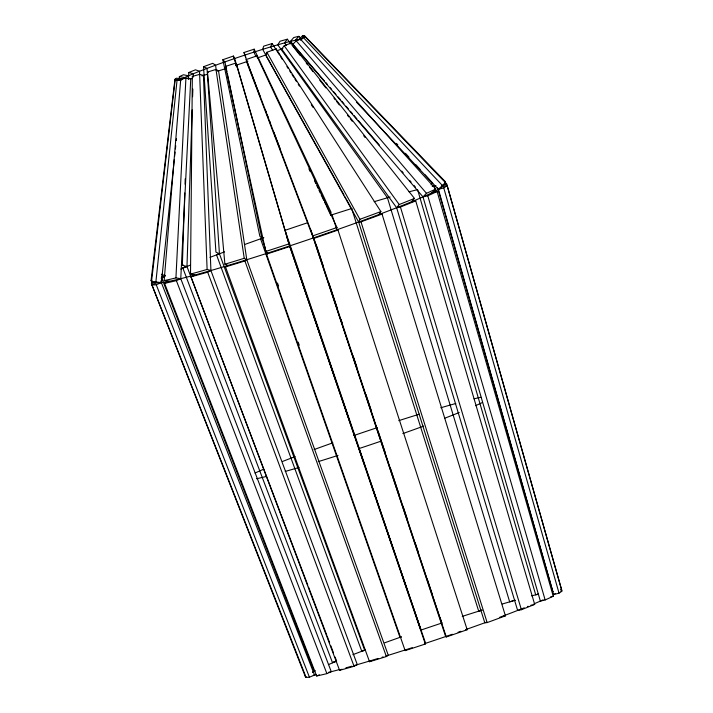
<?xml version="1.0" encoding="UTF-8"?>
<svg xmlns="http://www.w3.org/2000/svg" width="713" height="713" viewBox="0 0 713 713"><rect width="100%" height="100%" fill="white"/><g stroke="black" fill="none" stroke-linecap="round" stroke-linejoin="round"><path stroke-width="1.07" d="M190.514 274.095L192.341 76.407A68.573 3.708 -18.6 0 0 199.64 74.357L203.446 75.426L210.914 270.521L357.302 664.632L354.049 666.272A135.702 7.335 -18.6 0 1 339.593 670.327L191.004 276.822L194.863 275.013L190.514 274.095A155.764 8.422 -18.6 0 0 207.109 269.452L210.914 270.521L207.661 272.161A156.307 8.449 -18.6 0 1 191.004 276.822M280.512 513.155L186.975 266.484L182.35 265.281L184.747 192.991M185.041 184.23L185.22 178.758M188.526 79.09L188.74 72.521A68.573 3.708 -18.6 0 1 195.451 69.829L199.569 71.238L199.604 74.464M192.162 109.873L186.975 266.484L182.813 267.972L332.481 662.635L336.634 661.156L335.074 657.038M192.599 96.727L192.858 89.063M193.259 77.013L193.366 73.724L188.74 72.521M164.168 280.574A155.764 8.422 -18.6 0 0 175.933 277.892L185.915 78.073L190.754 78.858L180.763 278.676L331.278 671.682L326.884 673.625A135.702 7.335 -18.6 0 1 316.634 675.969L164.56 283.319L169.391 281.27L164.168 280.574L180.737 79.25A68.573 3.708 -18.6 0 0 185.915 78.073M188.25 79.134L188.482 75.801L183.455 74.767A68.573 3.708 -18.6 0 0 179.364 76.647L179.177 78.715M248.454 65.667L243.998 52.504A68.573 3.708 -18.6 0 1 254.202 49.17L253.899 52.129L256.083 56.764M337.097 230.424L332.026 214.738L330.743 215.192L331.046 212.224L254.202 49.17M177.091 79.874A68.573 3.708 -18.6 0 1 175.148 79.883L151.468 282.009A155.764 8.422 -18.6 0 0 155.88 281.974L177.091 79.874L180.87 80.319M160.746 281.011L314.54 675.086L309.415 677.19A135.702 7.335 -18.6 0 1 305.574 677.216L151.824 284.763A156.307 8.449 -18.6 0 0 156.245 284.728L161.37 282.624L174.302 159.471M174.632 156.316L175.068 152.101M175.407 148.946L175.737 145.791M176.289 140.523L176.512 138.42M152.11 280.833L151.049 280.699L174.961 79.312A68.573 3.708 -18.6 0 1 176.441 78.198L181.984 78.983M256.653 56.648L256.814 55.881A68.573 3.708 -18.6 0 1 246.252 59.535L246.546 61.719L313.292 237.973L445.67 636.549L446.293 636.95A135.702 7.335 -18.6 0 0 467.184 629.713L337.971 230.041L336.474 229.942L336.973 227.483L256.814 55.881M425.34 643.999L289.781 246.502L236.761 65.017L235.664 63.1A68.573 3.708 -18.6 0 1 225.46 66.434L265.762 251.457L267.625 253.124L266.519 254.104L405.144 650.604A135.702 7.335 -18.6 0 0 425.34 643.999L425.599 643.295L288.943 243.882L234.666 58.511L233.409 56.06A68.573 3.708 -18.6 0 0 222.848 59.723L259.835 236.199L261.885 238.374L265.521 248.748M266.903 52.281L265.646 55.008L358.648 222.019L484.813 622.779L487.157 622.583A135.702 7.335 -18.6 0 0 505.428 615.836L382.034 214.052L378.924 214.533L380.876 211.547L276.136 48.867A68.573 3.708 -18.6 0 1 266.903 52.281L359.905 219.292L358.648 222.019L360.983 221.823A156.307 8.449 -18.6 0 0 382.034 214.052M279.558 55.07L272.188 43.555L270.539 46.942L272.803 50.48M387.872 197.127L387.453 197.795L509.679 601.861L513.11 600.747M275.655 49.616L276.136 48.867M290.708 43.475L287.33 39.197L284.532 42.914L286.564 45.472M284.211 45.775L281.653 48.992L396.651 207.741L517.62 610.444L521.399 609.713A135.702 7.335 -18.6 0 0 534.679 604.383L415.724 200.87L411.392 201.832L414.449 198.41L290.922 43.083A68.573 3.708 -18.6 0 1 284.211 45.775L399.209 204.524L396.651 207.741L400.43 207.002A156.307 8.449 -18.6 0 0 415.724 200.87M290.155 43.939L290.922 43.083M295.262 40.276L298.925 36.354L300.316 37.878M431.035 184.827L432.639 183.116L424.975 174.703M292.74 44.429L296.207 40.837A68.573 3.708 -18.6 0 0 300.298 38.957L435.759 189.025L431.989 192.76L437.105 191.458L553.243 596.211A135.702 7.335 -18.6 0 1 545.142 599.945L540.365 601.095L422.996 196.904L292.74 44.429A63.412 3.431 -18.6 0 0 293.275 44.188M435.759 189.025A155.764 8.422 -18.6 0 1 426.454 193.312L422.996 196.904L427.773 195.754A156.307 8.449 -18.6 0 0 437.105 191.458M298.631 39.705L302.57 35.73A68.573 3.708 -18.6 0 1 304.513 35.721L445.331 181.681L444.564 182.421M299.594 39.652L300.298 38.957M300.431 39.696L304.513 35.721M300.485 40.044L303.221 37.406A68.573 3.708 -18.6 0 0 304.701 36.292L445.75 182.983L441.65 186.913L447.131 185.389L561.951 590.952A135.702 7.335 -18.6 0 1 559.028 593.145L553.671 594.571L438.415 189.355L356.5 102.191M445.75 182.983A155.764 8.422 -18.6 0 1 442.408 185.505L438.415 189.355L443.771 187.92A156.307 8.449 -18.6 0 0 447.131 185.389M301.367 39.491L301.884 38.992M302.134 38.752L304.701 36.292M405.144 650.604L405.902 649.926M225.504 266.894A156.307 8.449 -18.6 0 0 244.907 260.949L246.796 259.719L218.552 70.881L215.986 69.437A68.573 3.708 -18.6 0 1 207.474 72.049L224.898 264.211L228.107 265.45L225.504 266.894L369.539 661.709A135.702 7.335 -18.6 0 0 386.384 656.548L388.282 655.318L246.796 259.719L244.229 258.284A155.764 8.422 -18.6 0 1 224.898 264.211M369.539 661.709L370.19 661.343M370.35 661.254L371.491 660.621M339.593 670.327L340.556 669.872M341.277 669.534L341.999 669.195M164.56 283.319A156.307 8.449 -18.6 0 0 176.369 280.628L180.763 278.676L175.933 277.892M316.634 675.969L317.543 675.585M318.444 675.193L319.353 674.81M441.712 623.064L408.469 524.073M151.824 284.763L157.118 282.66L151.468 282.009M305.574 677.216L306.572 676.824M305.538 675.951L151.406 283.453L155.051 282.036M312.659 672.172L313.31 671.922M314.843 670.47L313.916 670.808L161.432 277.384L165.14 276.011M216.502 254.791L219.435 253.783L207.028 68.377L203.526 66.737L215.923 252.135L219.435 253.783L364.655 650.185L361.732 651.192L216.502 254.791A156.307 8.449 -18.6 0 1 219.007 253.846M351.696 208.553L478.708 611.184L480.125 610.702M480.259 610.658L480.776 610.48A135.702 7.335 -18.6 0 1 481.89 610.132M388.095 197.59L387.453 197.795L277.776 44.803L280.022 41.247A68.573 3.708 -18.6 0 1 287.33 39.197M401.054 636.967L399.975 637.315L260.566 238.793L261.885 238.374L234.363 107.012M538.556 593.929L535.704 594.82L417.595 189.631M432.417 185.995L433.976 185.523L435.795 191.859M437.595 187.795L552.771 591.309M442.274 185.353L446.712 184.079L460.776 233.739M560.899 590.007L561.586 589.811L461.07 234.8M560.917 591.237L561.951 590.952M421.035 630.025L285.432 231.377M550.686 596.861L553.243 596.211M530.891 605.221L531.969 604.989M533.057 604.749L534.679 604.383M503.681 616.103L505.428 615.836M465.963 629.632L467.184 629.713M175.148 79.883L177.974 80.213M179.382 80.373L180.79 80.542M155.88 281.974L161.37 282.624M174.961 79.312L180.621 80.008M180.737 79.25L182.697 79.517M179.364 76.647L184.694 77.548M161.379 274.71L165.042 275.325M192.341 76.407L193.428 76.63M207.474 72.049L208.276 72.361M446.293 636.95L313.916 238.383L246.252 59.535M225.46 66.434L226.395 67.272M302.57 35.73L304.014 37.254M222.848 59.723L224.907 61.888L227.01 71.915M303.221 37.406L442.408 185.505M396.428 143.366L397.818 144.891M405.483 153.304L408.959 157.127M415.929 164.765L420.109 169.355M324.415 80.961L290.467 41.372L293.747 37.531A68.573 3.708 -18.6 0 1 298.925 36.354M325.868 82.646L327.312 84.33M330.199 87.699L331.643 89.383M333.809 91.915L335.975 94.446M338.14 96.968L340.306 99.499M341.759 101.184L343.924 103.706M346.09 106.237L348.256 108.759M350.422 111.29L352.587 113.822M354.031 115.506L356.919 118.875M358.372 120.559L361.259 123.928M361.981 124.766L379.316 144.989M401.704 171.102L403.148 172.787M409.654 180.371L411.098 182.056M413.986 185.425L415.429 187.109M296.207 40.837L426.454 193.312M292.054 45.177L294.086 47.744M294.763 48.6L300.173 55.436M306.251 63.127L307.606 64.83M309.629 67.396L313.016 71.665M319.772 80.213L325.859 87.904M333.969 98.153L335.315 99.865M336.67 101.576L339.37 104.989M347.481 115.248L348.835 116.959M350.19 118.661L352.213 121.228M363.71 135.755L365.056 137.466M280.69 56.844L282.393 59.5M286.92 66.585L288.052 68.359M289.754 71.015L290.886 72.788M292.018 74.562L293.72 77.218M294.852 78.991L296.555 81.647M298.257 84.303L299.389 86.077M311.287 104.686L312.989 107.342M301.055 118.117L262.669 49.349L263.676 46.167A68.573 3.708 -18.6 0 1 272.188 43.555M301.554 119.018L312.668 138.928M313.176 139.828L318.23 148.874M318.729 149.783L328.836 167.876M329.335 168.785L340.449 188.687M340.957 189.596L343.987 195.023M344.994 196.833L346.01 198.642M346.509 199.542L351.054 207.688M284.835 229.88L284.852 230.397A150.612 8.146 -18.6 0 1 307.312 222.848M308.907 168.865L310.217 171.646M314.585 180.915L315.895 183.687M316.768 185.54L318.078 188.321M318.952 190.175L320.262 192.956M321.135 194.809L323.755 200.371M324.629 202.216L325.939 204.996M326.376 205.923L330.743 215.192M156.245 284.728L309.415 677.19M176.369 280.628L326.884 673.625M243.998 52.504L245.807 57.254M248.819 66.621L252.081 75.177M252.447 76.131L256.439 86.585M256.796 87.53L260.067 96.086M265.147 109.392L266.234 112.244M267.322 115.096L268.409 117.948M269.496 120.8L270.584 123.652M273.854 132.208L276.394 138.866M276.76 139.81L280.022 148.366M280.904 514.18L307.793 585.097M308.577 587.155L317.543 610.791M317.927 611.816L326.893 635.461M327.285 636.486L329.62 642.654M330.787 645.737L333.515 652.93M207.661 272.161L354.049 666.272M244.907 260.949L386.384 656.548M266.243 250.824L267.33 253.935M277.5 282.999L278.587 286.109M298.194 342.151L299.282 345.261M287.107 237.741L291.011 249.194M293.498 256.475L301.661 280.414M302.009 281.448L310.173 305.387M310.529 306.43L318.684 330.36M319.041 331.402L327.205 355.341M327.561 356.375L335.716 380.314M336.073 381.357L344.236 405.287M344.584 406.33L352.391 429.226M352.748 430.269L354.521 435.465M359.138 448.994L360.912 454.199M361.259 455.242L365.163 466.685M367.65 473.976L369.423 479.181M369.78 480.214L375.813 497.906M376.874 501.034L377.935 504.153M378.291 505.196L386.455 529.126M386.811 530.169L394.966 554.108M395.323 555.142L403.487 579.081M403.834 580.124L411.998 604.054M412.355 605.096L420.51 629.035M316.037 244.247L317.08 247.384M317.428 248.427L323.31 266.163M328.862 282.856L333.363 296.421M333.711 297.464L337.525 308.943M340.983 319.379L342.026 322.508M353.113 355.903L356.928 367.373M365.938 394.503L366.972 397.64M367.32 398.683L371.134 410.162M378.059 431.026L383.255 446.677M383.603 447.719L385.341 452.942M390.189 467.55L391.918 472.764M392.266 473.806L399.547 495.722M403.014 506.159L407.515 519.724M415.135 542.673L416.873 547.896M417.221 548.939L418.255 552.067M427.265 579.197L432.461 594.847M440.09 617.806L441.819 623.019M310.752 229.818L349.557 346.687M349.905 347.73L374.512 421.811M374.851 422.854L408.121 523.03M360.983 221.823L487.157 622.583M400.43 207.002L521.399 609.713M233.409 56.06L235.13 61.924M235.7 63.876L236.556 66.799M427.773 195.754L545.142 599.945M443.771 187.92L559.028 593.145M227.429 73.92L234.149 106.014M215.986 69.437L244.229 258.284M216.262 70.373L215.576 65.222L212.759 63.323A68.573 3.708 -18.6 0 0 203.526 66.737M199.64 74.357L207.109 269.452M482.362 402.533A129.998 7.032 -18.6 0 1 475.589 405.661M459.243 412.524A129.998 7.032 -18.6 0 1 444.6 418.264M423.611 426.116A129.998 7.032 -18.6 0 1 402.863 433.566M380.84 441.222A129.998 7.032 -18.6 0 1 359.361 448.45M338.033 455.402A129.998 7.032 -18.6 0 1 318.274 461.623M299.032 467.443A129.998 7.032 -18.6 0 1 285.191 471.436M266.635 476.382A129.998 7.032 -18.6 0 1 256.502 478.735M255.031 473.067A129.998 7.032 -18.6 0 1 263.703 469.172M282.589 461.445A129.998 7.032 -18.6 0 1 295.102 456.623M314.059 449.573A129.998 7.032 -18.6 0 1 332.837 442.835M353.889 435.518A129.998 7.032 -18.6 0 1 377.311 427.64M398.736 420.661A129.998 7.032 -18.6 0 1 419.431 414.164M440.777 407.765A129.998 7.032 -18.6 0 1 455.803 403.505M474.047 398.817A129.998 7.032 -18.6 0 1 481.008 397.31M282.892 48.502A63.412 3.431 -18.6 0 1 277.321 50.668M266.751 54.607A63.412 3.431 -18.6 0 1 257.348 57.976M247.892 61.265A63.412 3.431 -18.6 0 1 235.566 65.409M226.582 68.341A63.412 3.431 -18.6 0 1 217.545 71.193M207.037 74.375A63.412 3.431 -18.6 0 1 201.904 75.872M191.735 78.617A63.412 3.431 -18.6 0 1 190.077 79.027M180.576 80.435A63.412 3.431 -18.6 0 1 180.763 79.856M181.209 79.491A63.412 3.431 -18.6 0 1 238.213 57.307A63.412 3.431 -18.6 0 1 299.095 39.661M441.766 185.897A150.612 8.146 -18.6 0 1 301.234 242.055A150.612 8.146 -18.6 0 1 156.45 281.849M161.191 278.239A150.612 8.146 -18.6 0 1 164.712 276.377M180.754 269.086A150.612 8.146 -18.6 0 1 190.424 265.076M209.987 257.366A150.612 8.146 -18.6 0 1 224.577 251.858M244.532 244.55A150.612 8.146 -18.6 0 1 263.855 237.679M330.511 215.264A150.612 8.146 -18.6 0 1 351.91 208.481M374.147 201.699A150.612 8.146 -18.6 0 1 390.136 197.029M409.048 191.815A150.612 8.146 -18.6 0 1 417.212 189.729M432.212 186.414A150.612 8.146 -18.6 0 1 436.062 185.799M414.449 198.41A155.764 8.422 -18.6 0 1 399.209 204.524M380.876 211.547A155.764 8.422 -18.6 0 1 359.905 219.292M336.973 227.483A155.764 8.422 -18.6 0 1 312.998 235.789M288.943 243.882A155.764 8.422 -18.6 0 1 265.762 251.457M151.049 280.699A155.764 8.422 -18.6 0 1 151.548 280.173M161.557 274.407A155.764 8.422 -18.6 0 1 162.074 274.157M182.35 265.281A155.764 8.422 -18.6 0 1 183.214 264.924M431.998 183.241A155.764 8.422 -18.6 0 1 432.639 183.116M444.609 181.557A155.764 8.422 -18.6 0 1 445.331 181.681M555.275 593.528A129.998 7.032 -18.6 0 1 553.315 594.785M543.039 599.9A129.998 7.032 -18.6 0 1 534.046 603.804M528.128 606.255A129.998 7.032 -18.6 0 1 527.362 606.567M524.251 607.824A129.998 7.032 -18.6 0 1 499.751 617.271M486.293 622.235A129.998 7.032 -18.6 0 1 465.678 629.606M460.937 631.272A129.998 7.032 -18.6 0 1 458.076 632.271M452.3 634.267A129.998 7.032 -18.6 0 1 424.378 643.705M412.248 647.68A129.998 7.032 -18.6 0 1 385.938 656.04M383.122 656.914A129.998 7.032 -18.6 0 1 382.097 657.226M378.059 658.464A129.998 7.032 -18.6 0 1 354.557 665.425M351.883 666.183A129.998 7.032 -18.6 0 1 345.894 667.849M338.666 669.792A129.998 7.032 -18.6 0 1 328.426 672.368M316.207 674.863A129.998 7.032 -18.6 0 1 313.31 675.202M312.552 672.395A129.998 7.032 -18.6 0 1 315.164 670.871M328.417 664.623A129.998 7.032 -18.6 0 1 336.438 661.236M352.882 654.677A129.998 7.032 -18.6 0 1 365.386 649.917M384.699 642.805A129.998 7.032 -18.6 0 1 401.303 636.887A135.702 7.335 -18.6 0 0 399.975 637.315M421.472 629.9A129.998 7.032 -18.6 0 1 441.98 623.002M462.247 616.389A129.998 7.032 -18.6 0 1 482.05 610.141M502.309 604.009A129.998 7.032 -18.6 0 1 515.223 600.284M531.604 595.854A129.998 7.032 -18.6 0 1 538.556 594.134M552.441 591.407A129.998 7.032 -18.6 0 1 553.083 591.344M337.971 230.041A156.307 8.449 -18.6 0 1 313.916 238.383M289.781 246.502A156.307 8.449 -18.6 0 1 266.519 254.104M151.406 283.453A156.307 8.449 -18.6 0 1 153.09 282M161.432 277.384A156.307 8.449 -18.6 0 1 165.229 275.583M182.813 267.972A156.307 8.449 -18.6 0 1 186.334 266.528M260.566 238.793A156.307 8.449 -18.6 0 1 262.045 238.276M330.609 215.192A156.307 8.449 -18.6 0 1 332.026 214.738M432.675 185.79A156.307 8.449 -18.6 0 1 433.976 185.523M443.771 183.972A156.307 8.449 -18.6 0 1 446.712 184.079M305.209 676.076A135.702 7.335 -18.6 0 1 305.521 675.737M313.916 670.808A135.702 7.335 -18.6 0 1 314.362 670.594M332.481 662.635A135.702 7.335 -18.6 0 1 335.538 661.388M361.732 651.192A135.702 7.335 -18.6 0 1 364.994 649.971M514.055 600.48A135.702 7.335 -18.6 0 1 514.991 600.212M560.757 589.687A135.702 7.335 -18.6 0 1 561.586 589.811"/></g></svg>
